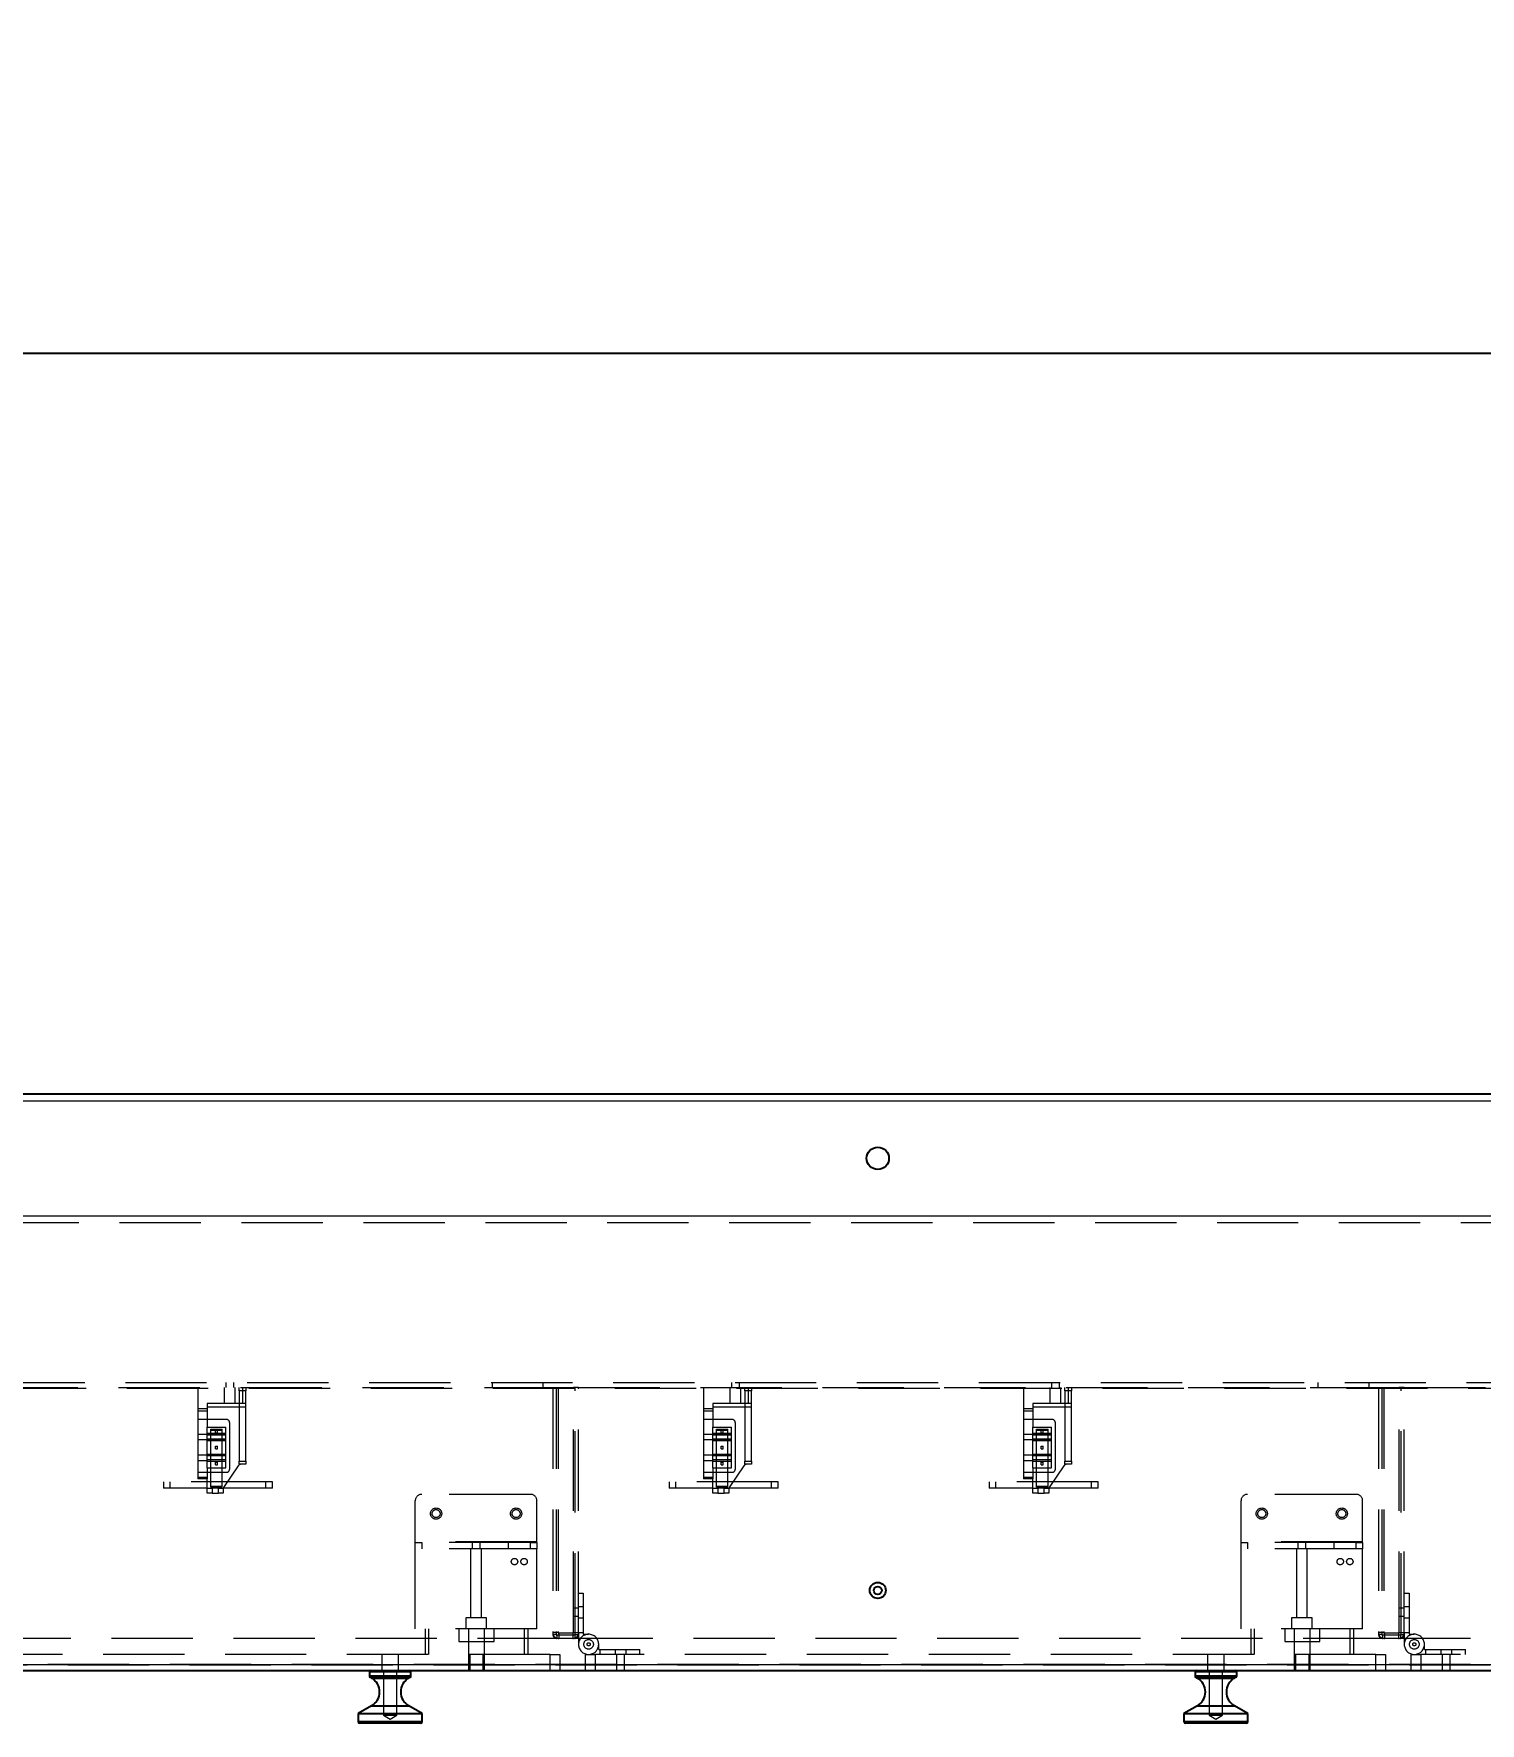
# Model space of a CAD drawing. Header units: millimetres. Extents: x 108 to 5832, y 144 to 4056.
# Drawn here: x 2082 to 2534, y 2792 to 3320 of the extents above; entities that cross this region are included whole.
import ezdxf

# ---------------------------------------------------------------- set-up
doc = ezdxf.new("R2010")
doc.units = ezdxf.units.MM
doc.header["$LTSCALE"] = 20
doc.header["$PDSIZE"] = -1
doc.linetypes.add('HIDDEN', pattern=[1.905, 1.27, -0.635])
doc.dimstyles.new('ISO-25', dxfattribs={"dimtxt": 2.5, "dimasz": 2.5, "dimexe": 1.25, "dimexo": 0.625, "dimtad": 1, "dimtxsty": 'Standard', "dimcen": 2.5, "dimadec": 0, "dimazin": 0, "dimtfac": 1, "dimtmove": 0, "dimatfit": 3, "dimfxl": 0, "dimarcsym": 0})

# ---------------------------------------------------------------- blocks, each defined once
blk = doc.blocks.new('*D2')
at = {"color": 3, "lineweight": -2}
for p, q in [((1017.8, 3006.99), (1017.8, 3240.51)), ((2767.8, 3008.99), (2767.8, 3240.51)), ((2707.8, 3220.51), (1077.8, 3220.51))]:
    blk.add_line(p, q, dxfattribs=at)
at = {"color": 3}
for points in [[(1077.8, 3230.51), (1077.8, 3210.51), (1017.8, 3220.51)], [(2707.8, 3230.51), (2707.8, 3210.51), (2767.8, 3220.51)]]:
    blk.add_solid(points, dxfattribs=at)
at = {"layer": 'Defpoints', "color": 0}
for p in [(1017.8, 3220.51), (2767.8, 2988.99), (1017.8, 2986.99)]:
    blk.add_point(p, dxfattribs=at)
at = {"color": 2, "insert": (1892.8, 3280.99), "char_height": 60, "attachment_point": 5}
blk.add_mtext('1750', dxfattribs=at)

msp = doc.modelspace()

# ---------------------------------------------------------------- linework, layer by layer
at = {"color": 7, "linetype": 'Continuous', "lineweight": 25}
for p, q in [((2765.8, 2988.99), (1119.8, 2988.99)), ((1119.8, 2808.99), (2765.8, 2808.99)), ((2186.45, 2808.49), (2186.45, 2807.28)), ((2199.45, 2807.28), (2199.45, 2808.49)), ((2444.45, 2808.49), (2444.45, 2807.28)), ((2457.45, 2807.28), (2457.45, 2808.49)), ((2186.7, 2806.84), (2187.16, 2806.58)), ((2198.74, 2806.58), (2199.2, 2806.84)), ((2444.7, 2806.84), (2445.16, 2806.58)), ((2456.74, 2806.58), (2457.2, 2806.84)), ((2187.16, 2797.92), (2182.95, 2795.49)), ((2202.95, 2795.49), (2198.74, 2797.92)), ((2445.16, 2797.92), (2440.95, 2795.49)), ((2460.95, 2795.49), (2456.74, 2797.92)), ((2182.95, 2795.49), (2182.95, 2792.99)), ((2182.95, 2795.49), (2183.87, 2795.49)), ((2202.45, 2792.49), (2183.45, 2792.49)), ((2183.87, 2795.49), (2202.95, 2795.49)), ((2202.95, 2792.99), (2202.95, 2795.49)), ((2440.95, 2795.49), (2440.95, 2792.99)), ((2440.95, 2795.49), (2441.87, 2795.49)), ((2460.45, 2792.49), (2441.45, 2792.49)), ((2441.87, 2795.49), (2460.95, 2795.49)), ((2460.95, 2792.99), (2460.95, 2795.49))]:
    msp.add_line(p, q, dxfattribs=at)
at = {"color": 1, "linetype": 'HIDDEN', "lineweight": 18}
for p, q in [((1057.8, 2986.99), (2727.8, 2986.99)), ((1117.8, 2986.99), (2727.8, 2986.99)), ((1057.8, 2950.99), (2727.8, 2950.99)), ((1117.8, 2950.99), (2727.8, 2950.99)), ((1117.8, 2948.99), (2727.8, 2948.99)), ((1119.6, 2898.99), (2766, 2898.99)), ((2141.55, 2898.99), (2141.55, 2897.39)), ((2144.05, 2897.39), (2144.05, 2898.99)), ((2224.8, 2898.99), (2224.8, 2897.39)), ((2240.8, 2897.39), (2240.8, 2898.99)), ((2299.55, 2898.99), (2299.55, 2897.39)), ((2302.05, 2897.39), (2302.05, 2898.99)), ((2399.55, 2898.99), (2399.55, 2897.39)), ((2402.05, 2897.39), (2402.05, 2898.99)), ((2482.8, 2898.99), (2482.8, 2897.39)), ((2498.8, 2897.39), (2498.8, 2898.99)), ((1120.11, 2897.19), (2765.5, 2897.19)), ((1993.8, 2897.39), (2243.8, 2897.39)), ((2132.8, 2897.39), (2132.8, 2887.39)), ((2141.05, 2897.39), (2141.05, 2892.39)), ((2144.55, 2892.39), (2144.55, 2897.39)), ((2145.8, 2896.39), (2145.8, 2897.39)), ((2145.8, 2896.39), (2145.8, 2874.39)), ((2147.8, 2896.39), (2145.8, 2896.39)), ((2146.8, 2897.39), (2146.8, 2892.39)), ((2147.8, 2897.39), (2147.8, 2896.39)), ((2147.8, 2874.39), (2147.8, 2896.39)), ((2243.8, 2897.39), (2243.8, 2820.79)), ((2243.8, 2897.39), (2245.4, 2897.39)), ((2244.8, 2897.39), (2244.8, 2820.19)), ((2245.4, 2897.39), (2250.2, 2897.39)), ((2245.4, 2897.39), (2245.4, 2820.79)), ((2250.2, 2820.79), (2250.2, 2897.39)), ((2251.8, 2897.39), (2250.2, 2897.39)), ((2250.8, 2820.19), (2250.8, 2897.39)), ((2251.8, 2897.39), (2501.8, 2897.39)), ((2251.8, 2820.79), (2251.8, 2897.39)), ((2290.8, 2897.39), (2290.8, 2887.39)), ((2299.05, 2897.39), (2299.05, 2892.39)), ((2302.55, 2892.39), (2302.55, 2897.39)), ((2303.8, 2896.39), (2303.8, 2897.39)), ((2305.8, 2896.39), (2303.8, 2896.39)), ((2303.8, 2896.39), (2303.8, 2874.39)), ((2304.8, 2897.39), (2304.8, 2892.39)), ((2305.8, 2897.39), (2305.8, 2896.39)), ((2305.8, 2874.39), (2305.8, 2896.39)), ((2390.8, 2897.39), (2390.8, 2887.39)), ((2399.05, 2897.39), (2399.05, 2892.39)), ((2402.55, 2892.39), (2402.55, 2897.39)), ((2403.8, 2896.39), (2403.8, 2897.39)), ((2405.8, 2896.39), (2403.8, 2896.39)), ((2403.8, 2896.39), (2403.8, 2874.39)), ((2404.8, 2897.39), (2404.8, 2892.39)), ((2405.8, 2897.39), (2405.8, 2896.39)), ((2405.8, 2874.39), (2405.8, 2896.39)), ((2501.8, 2897.39), (2501.8, 2820.79)), ((2501.8, 2897.39), (2503.4, 2897.39)), ((2502.8, 2897.39), (2502.8, 2820.19)), ((2503.4, 2897.39), (2508.2, 2897.39)), ((2503.4, 2897.39), (2503.4, 2820.79)), ((2509.8, 2897.39), (2508.2, 2897.39)), ((2508.2, 2820.79), (2508.2, 2897.39)), ((2508.8, 2820.19), (2508.8, 2897.39)), ((2509.8, 2897.39), (2766, 2897.39)), ((2509.8, 2820.79), (2509.8, 2897.39)), ((2135.8, 2890.7), (2132.8, 2890.7)), ((2132.8, 2890.06), (2135.8, 2890.06)), ((2147.8, 2892.39), (2135.8, 2892.39)), ((2135.8, 2892.39), (2135.8, 2891.39)), ((2135.8, 2891.39), (2147.8, 2891.39)), ((2135.8, 2891.39), (2135.8, 2887.39)), ((2293.8, 2890.7), (2290.8, 2890.7)), ((2290.8, 2890.06), (2293.8, 2890.06)), ((2305.8, 2892.39), (2293.8, 2892.39)), ((2293.8, 2892.39), (2293.8, 2891.39)), ((2293.8, 2891.39), (2305.8, 2891.39)), ((2293.8, 2891.39), (2293.8, 2887.39)), ((2393.8, 2890.7), (2390.8, 2890.7)), ((2390.8, 2890.06), (2393.8, 2890.06)), ((2405.8, 2892.39), (2393.8, 2892.39)), ((2393.8, 2892.39), (2393.8, 2891.39)), ((2393.8, 2891.39), (2393.8, 2887.39)), ((2393.8, 2891.39), (2405.8, 2891.39)), ((2141.8, 2887.39), (2132.8, 2887.39)), ((2132.8, 2887.39), (2132.8, 2870.89)), ((2135.8, 2882.69), (2132.8, 2882.69)), ((2135.8, 2887.39), (2135.8, 2885.04)), ((2135.8, 2872.24), (2135.8, 2885.04)), ((2135.8, 2885.04), (2141.6, 2885.04)), ((2141.6, 2882.99), (2135.8, 2882.99)), ((2141.6, 2882.94), (2135.8, 2882.94)), ((2141.6, 2882.49), (2135.8, 2882.49)), ((2136.9, 2884.39), (2140.5, 2884.39)), ((2136.9, 2866.59), (2136.9, 2884.39)), ((2136.9, 2884.09), (2140.5, 2884.09)), ((2138.4, 2883.19), (2138.4, 2884.09)), ((2138.4, 2883.19), (2139, 2883.19)), ((2139, 2883.19), (2139, 2884.09)), ((2140.5, 2866.59), (2140.5, 2884.39)), ((2141.6, 2872.24), (2141.6, 2885.04)), ((2142.8, 2871.89), (2142.8, 2886.39)), ((2299.8, 2887.39), (2290.8, 2887.39)), ((2290.8, 2887.39), (2290.8, 2870.89)), ((2293.8, 2882.69), (2290.8, 2882.69)), ((2293.8, 2887.39), (2293.8, 2885.04)), ((2293.8, 2872.24), (2293.8, 2885.04)), ((2293.8, 2885.04), (2299.6, 2885.04)), ((2299.6, 2882.99), (2293.8, 2882.99)), ((2299.6, 2882.94), (2293.8, 2882.94)), ((2299.6, 2882.49), (2293.8, 2882.49)), ((2294.9, 2866.59), (2294.9, 2884.39)), ((2294.9, 2884.39), (2298.5, 2884.39)), ((2294.9, 2884.09), (2298.5, 2884.09)), ((2296.4, 2883.19), (2296.4, 2884.09)), ((2296.4, 2883.19), (2297, 2883.19)), ((2297, 2883.19), (2297, 2884.09)), ((2298.5, 2866.59), (2298.5, 2884.39)), ((2299.6, 2872.24), (2299.6, 2885.04)), ((2300.8, 2871.89), (2300.8, 2886.39)), ((2399.8, 2887.39), (2390.8, 2887.39)), ((2390.8, 2887.39), (2390.8, 2870.89)), ((2393.8, 2882.69), (2390.8, 2882.69)), ((2393.8, 2887.39), (2393.8, 2885.04)), ((2393.8, 2872.24), (2393.8, 2885.04)), ((2393.8, 2885.04), (2399.6, 2885.04)), ((2399.6, 2882.99), (2393.8, 2882.99)), ((2399.6, 2882.94), (2393.8, 2882.94)), ((2399.6, 2882.49), (2393.8, 2882.49)), ((2394.9, 2866.59), (2394.9, 2884.39)), ((2394.9, 2884.39), (2398.5, 2884.39)), ((2394.9, 2884.09), (2398.5, 2884.09)), ((2396.4, 2883.19), (2396.4, 2884.09)), ((2396.4, 2883.19), (2397, 2883.19)), ((2397, 2883.19), (2397, 2884.09)), ((2398.5, 2866.59), (2398.5, 2884.39)), ((2399.6, 2872.24), (2399.6, 2885.04)), ((2400.8, 2871.89), (2400.8, 2886.39)), ((2132.8, 2881.09), (2135.8, 2881.09)), ((2141.6, 2881.29), (2135.8, 2881.29)), ((2135.8, 2880.84), (2141.6, 2880.84)), ((2141.6, 2880.79), (2135.8, 2880.79)), ((2140.5, 2880.83), (2136.9, 2880.83)), ((2138.4, 2879.09), (2139, 2879.09)), ((2138.4, 2878.19), (2138.4, 2879.09)), ((2138.4, 2878.19), (2139, 2878.19)), ((2139, 2878.19), (2139, 2879.09)), ((2290.8, 2881.09), (2293.8, 2881.09)), ((2299.6, 2881.29), (2293.8, 2881.29)), ((2293.8, 2880.84), (2299.6, 2880.84)), ((2299.6, 2880.79), (2293.8, 2880.79)), ((2298.5, 2880.83), (2294.9, 2880.83)), ((2296.4, 2879.09), (2297, 2879.09)), ((2296.4, 2878.19), (2296.4, 2879.09)), ((2296.4, 2878.19), (2297, 2878.19)), ((2297, 2878.19), (2297, 2879.09)), ((2390.8, 2881.09), (2393.8, 2881.09)), ((2399.6, 2881.29), (2393.8, 2881.29)), ((2393.8, 2880.84), (2399.6, 2880.84)), ((2399.6, 2880.79), (2393.8, 2880.79)), ((2398.5, 2880.83), (2394.9, 2880.83)), ((2396.4, 2879.09), (2397, 2879.09)), ((2396.4, 2878.19), (2396.4, 2879.09)), ((2396.4, 2878.19), (2397, 2878.19)), ((2397, 2878.19), (2397, 2879.09)), ((2135.8, 2876.19), (2132.8, 2876.19)), ((2132.8, 2874.59), (2135.8, 2874.59)), ((2141.6, 2876.49), (2135.8, 2876.49)), ((2141.6, 2876.44), (2135.8, 2876.44)), ((2141.6, 2875.99), (2135.8, 2875.99)), ((2141.6, 2874.79), (2135.8, 2874.79)), ((2135.8, 2874.34), (2141.6, 2874.34)), ((2141.6, 2874.29), (2135.8, 2874.29)), ((2135.8, 2872.24), (2141.6, 2872.24)), ((2135.8, 2872.24), (2135.8, 2870.89)), ((2138.4, 2873.19), (2138.4, 2874.09)), ((2138.4, 2874.09), (2139, 2874.09)), ((2138.4, 2873.19), (2139, 2873.19)), ((2139, 2873.19), (2139, 2874.09)), ((2140.97, 2866.14), (2145.51, 2872.94)), ((2145.8, 2874.39), (2147.8, 2874.39)), ((2145.8, 2873.39), (2145.8, 2874.39)), ((2147.8, 2873.39), (2145.8, 2873.39)), ((2147.8, 2874.39), (2147.8, 2873.39)), ((2293.8, 2876.19), (2290.8, 2876.19)), ((2290.8, 2874.59), (2293.8, 2874.59)), ((2299.6, 2876.49), (2293.8, 2876.49)), ((2299.6, 2876.44), (2293.8, 2876.44)), ((2299.6, 2875.99), (2293.8, 2875.99)), ((2299.6, 2874.79), (2293.8, 2874.79)), ((2293.8, 2874.34), (2299.6, 2874.34)), ((2299.6, 2874.29), (2293.8, 2874.29)), ((2293.8, 2872.24), (2299.6, 2872.24)), ((2293.8, 2872.24), (2293.8, 2870.89)), ((2296.4, 2873.19), (2296.4, 2874.09)), ((2296.4, 2874.09), (2297, 2874.09)), ((2296.4, 2873.19), (2297, 2873.19)), ((2297, 2873.19), (2297, 2874.09)), ((2298.97, 2866.14), (2303.51, 2872.94)), ((2303.8, 2874.39), (2305.8, 2874.39)), ((2303.8, 2873.39), (2303.8, 2874.39)), ((2305.8, 2873.39), (2303.8, 2873.39)), ((2305.8, 2874.39), (2305.8, 2873.39)), ((2393.8, 2876.19), (2390.8, 2876.19)), ((2390.8, 2874.59), (2393.8, 2874.59)), ((2399.6, 2876.49), (2393.8, 2876.49)), ((2399.6, 2876.44), (2393.8, 2876.44)), ((2399.6, 2875.99), (2393.8, 2875.99)), ((2399.6, 2874.79), (2393.8, 2874.79)), ((2393.8, 2874.34), (2399.6, 2874.34)), ((2399.6, 2874.29), (2393.8, 2874.29)), ((2393.8, 2872.24), (2399.6, 2872.24)), ((2393.8, 2872.24), (2393.8, 2870.89)), ((2396.4, 2874.09), (2397, 2874.09)), ((2396.4, 2873.19), (2396.4, 2874.09)), ((2396.4, 2873.19), (2397, 2873.19)), ((2397, 2873.19), (2397, 2874.09)), ((2398.97, 2866.14), (2403.51, 2872.94)), ((2403.8, 2874.39), (2405.8, 2874.39)), ((2403.8, 2873.39), (2403.8, 2874.39)), ((2405.8, 2873.39), (2403.8, 2873.39)), ((2405.8, 2874.39), (2405.8, 2873.39)), ((2156.13, 2867.89), (2122.13, 2867.89)), ((2122.13, 2867.89), (2122.13, 2865.89)), ((2124.13, 2867.89), (2124.13, 2865.89)), ((2132.8, 2870.89), (2132.8, 2868.89)), ((2132.8, 2870.89), (2141.8, 2870.89)), ((2135.8, 2869.24), (2132.8, 2869.24)), ((2135.8, 2868.89), (2132.8, 2868.89)), ((2135.8, 2870.89), (2135.8, 2868.89)), ((2135.8, 2865.89), (2135.8, 2868.89)), ((2136.9, 2866.59), (2140.5, 2866.59)), ((2136.9, 2866.52), (2136.9, 2866.59)), ((2136.9, 2866.52), (2140.5, 2866.52)), ((2136.9, 2866.32), (2136.9, 2866.52)), ((2140.5, 2866.52), (2140.5, 2866.59)), ((2140.5, 2866.32), (2140.5, 2866.52)), ((2154.13, 2865.89), (2154.13, 2867.89)), ((2156.13, 2865.89), (2156.13, 2867.89)), ((2314.13, 2867.89), (2280.13, 2867.89)), ((2280.13, 2867.89), (2280.13, 2865.89)), ((2282.13, 2867.89), (2282.13, 2865.89)), ((2290.8, 2870.89), (2299.8, 2870.89)), ((2290.8, 2870.89), (2290.8, 2868.89)), ((2293.8, 2869.24), (2290.8, 2869.24)), ((2293.8, 2868.89), (2290.8, 2868.89)), ((2293.8, 2870.89), (2293.8, 2868.89)), ((2293.8, 2865.89), (2293.8, 2868.89)), ((2294.9, 2866.59), (2298.5, 2866.59)), ((2294.9, 2866.52), (2294.9, 2866.59)), ((2294.9, 2866.52), (2298.5, 2866.52)), ((2294.9, 2866.32), (2294.9, 2866.52)), ((2298.5, 2866.52), (2298.5, 2866.59)), ((2298.5, 2866.32), (2298.5, 2866.52)), ((2312.13, 2865.89), (2312.13, 2867.89)), ((2314.13, 2865.89), (2314.13, 2867.89)), ((2414.13, 2867.89), (2380.13, 2867.89)), ((2380.13, 2867.89), (2380.13, 2865.89)), ((2382.13, 2867.89), (2382.13, 2865.89)), ((2390.8, 2870.89), (2399.8, 2870.89)), ((2390.8, 2870.89), (2390.8, 2868.89)), ((2393.8, 2869.24), (2390.8, 2869.24)), ((2393.8, 2868.89), (2390.8, 2868.89)), ((2393.8, 2870.89), (2393.8, 2868.89)), ((2393.8, 2865.89), (2393.8, 2868.89)), ((2394.9, 2866.59), (2398.5, 2866.59)), ((2394.9, 2866.52), (2394.9, 2866.59)), ((2394.9, 2866.52), (2398.5, 2866.52)), ((2394.9, 2866.32), (2394.9, 2866.52)), ((2398.5, 2866.52), (2398.5, 2866.59)), ((2398.5, 2866.32), (2398.5, 2866.52)), ((2412.13, 2865.89), (2412.13, 2867.89)), ((2414.13, 2865.89), (2414.13, 2867.89)), ((2135.8, 2865.89), (2122.13, 2865.89)), ((2135.8, 2864.39), (2135.8, 2865.89)), ((2135.8, 2865.89), (2137.3, 2865.89)), ((2137.3, 2864.39), (2135.8, 2864.39)), ((2136.9, 2866.32), (2140.5, 2866.32)), ((2136.9, 2866.27), (2136.9, 2866.32)), ((2136.9, 2866.27), (2140.5, 2866.27)), ((2137.3, 2865.89), (2137.3, 2864.39)), ((2139.3, 2865.89), (2137.3, 2865.89)), ((2137.3, 2864.39), (2139.3, 2864.39)), ((2139.3, 2864.39), (2139.3, 2865.89)), ((2139.3, 2865.89), (2140.8, 2865.89)), ((2140.8, 2864.39), (2139.3, 2864.39)), ((2140.5, 2866.27), (2140.5, 2866.32)), ((2140.8, 2865.89), (2140.8, 2864.39)), ((2156.1, 2865.89), (2140.8, 2865.89)), ((2156.13, 2865.89), (2156.1, 2865.89)), ((2200.8, 2849.19), (2200.8, 2861.99)), ((2236.8, 2863.99), (2202.8, 2863.99)), ((2238.8, 2849.19), (2238.8, 2861.99)), ((2293.8, 2865.89), (2280.13, 2865.89)), ((2293.8, 2864.39), (2293.8, 2865.89)), ((2293.8, 2865.89), (2295.3, 2865.89)), ((2295.3, 2864.39), (2293.8, 2864.39)), ((2294.9, 2866.32), (2298.5, 2866.32)), ((2294.9, 2866.27), (2294.9, 2866.32)), ((2294.9, 2866.27), (2298.5, 2866.27)), ((2295.3, 2865.89), (2295.3, 2864.39)), ((2297.3, 2865.89), (2295.3, 2865.89)), ((2295.3, 2864.39), (2297.3, 2864.39)), ((2297.3, 2864.39), (2297.3, 2865.89)), ((2297.3, 2865.89), (2298.8, 2865.89)), ((2298.8, 2864.39), (2297.3, 2864.39)), ((2298.5, 2866.27), (2298.5, 2866.32)), ((2298.8, 2865.89), (2298.8, 2864.39)), ((2314.1, 2865.89), (2298.8, 2865.89)), ((2314.13, 2865.89), (2314.1, 2865.89)), ((2393.8, 2865.89), (2380.13, 2865.89)), ((2393.8, 2864.39), (2393.8, 2865.89)), ((2393.8, 2865.89), (2395.3, 2865.89)), ((2395.3, 2864.39), (2393.8, 2864.39)), ((2394.9, 2866.32), (2398.5, 2866.32)), ((2394.9, 2866.27), (2394.9, 2866.32)), ((2394.9, 2866.27), (2398.5, 2866.27)), ((2395.3, 2865.89), (2395.3, 2864.39)), ((2397.3, 2865.89), (2395.3, 2865.89)), ((2395.3, 2864.39), (2397.3, 2864.39)), ((2397.3, 2864.39), (2397.3, 2865.89)), ((2397.3, 2865.89), (2398.8, 2865.89)), ((2398.8, 2864.39), (2397.3, 2864.39)), ((2398.5, 2866.27), (2398.5, 2866.32)), ((2398.8, 2865.89), (2398.8, 2864.39)), ((2414.1, 2865.89), (2398.8, 2865.89)), ((2414.13, 2865.89), (2414.1, 2865.89)), ((2458.8, 2849.19), (2458.8, 2861.99)), ((2494.8, 2863.99), (2460.8, 2863.99)), ((2496.8, 2849.19), (2496.8, 2861.99)), ((2238.8, 2849.19), (2200.8, 2849.19)), ((2200.8, 2848.99), (2200.8, 2849.19)), ((2200.8, 2846.99), (2200.8, 2848.99)), ((2200.8, 2848.99), (2202.8, 2848.99)), ((2200.8, 2821.99), (2200.8, 2846.99)), ((2238.8, 2846.99), (2200.8, 2846.99)), ((2202.8, 2848.99), (2202.8, 2846.99)), ((2236.8, 2848.99), (2202.8, 2848.99)), ((2236.8, 2846.99), (2202.8, 2846.99)), ((2218.1, 2846.99), (2218.1, 2825.39)), ((2218.55, 2848.99), (2218.55, 2846.99)), ((2221.05, 2846.99), (2221.05, 2848.99)), ((2221.5, 2825.39), (2221.5, 2846.99)), ((2229.8, 2848.99), (2229.8, 2846.99)), ((2236.8, 2846.99), (2236.8, 2848.99)), ((2236.8, 2848.99), (2238.8, 2848.99)), ((2238.8, 2848.99), (2238.8, 2849.19)), ((2238.8, 2848.99), (2238.8, 2846.99)), ((2238.8, 2821.99), (2238.8, 2846.99)), ((2496.8, 2849.19), (2458.8, 2849.19)), ((2458.8, 2848.99), (2458.8, 2849.19)), ((2458.8, 2846.99), (2458.8, 2848.99)), ((2458.8, 2848.99), (2460.8, 2848.99)), ((2458.8, 2821.99), (2458.8, 2846.99)), ((2496.8, 2846.99), (2458.8, 2846.99)), ((2460.8, 2848.99), (2460.8, 2846.99)), ((2494.8, 2848.99), (2460.8, 2848.99)), ((2494.8, 2846.99), (2460.8, 2846.99)), ((2476.1, 2846.99), (2476.1, 2825.39)), ((2476.55, 2848.99), (2476.55, 2846.99)), ((2479.05, 2846.99), (2479.05, 2848.99)), ((2479.5, 2825.39), (2479.5, 2846.99)), ((2487.8, 2848.99), (2487.8, 2846.99)), ((2494.8, 2846.99), (2494.8, 2848.99)), ((2494.8, 2848.99), (2496.8, 2848.99)), ((2496.8, 2848.99), (2496.8, 2849.19)), ((2496.8, 2848.99), (2496.8, 2846.99)), ((2496.8, 2821.99), (2496.8, 2846.99)), ((2251.8, 2833.14), (2253.3, 2833.14)), ((2253.3, 2833.14), (2253.3, 2820.79)), ((2509.8, 2833.14), (2511.3, 2833.14)), ((2511.3, 2833.14), (2511.3, 2820.79)), ((2223.05, 2825.39), (2216.55, 2825.39)), ((2216.55, 2825.39), (2216.55, 2821.99)), ((2223.05, 2821.99), (2223.05, 2825.39)), ((2251.8, 2828.39), (2250.2, 2828.39)), ((2250.2, 2825.89), (2251.8, 2825.89)), ((2253.3, 2828.84), (2251.8, 2828.84)), ((2251.8, 2825.44), (2253.3, 2825.44)), ((2481.05, 2825.39), (2474.55, 2825.39)), ((2474.55, 2825.39), (2474.55, 2821.99)), ((2481.05, 2821.99), (2481.05, 2825.39)), ((2509.8, 2828.39), (2508.2, 2828.39)), ((2508.2, 2825.89), (2509.8, 2825.89)), ((2511.3, 2828.84), (2509.8, 2828.84)), ((2509.8, 2825.44), (2511.3, 2825.44)), ((2245.6, 2818.99), (1992, 2818.99)), ((2238.8, 2821.99), (2200.8, 2821.99)), ((2203.95, 2813.99), (2203.95, 2821.99)), ((2204.95, 2821.99), (2204.95, 2813.99)), ((2214.45, 2821.99), (2214.45, 2817.99)), ((2217.45, 2821.99), (2217.45, 2813.99)), ((2222.45, 2813.99), (2222.45, 2821.99)), ((2225.45, 2817.99), (2225.45, 2821.99)), ((2234.95, 2813.99), (2234.95, 2821.99)), ((2235.95, 2821.99), (2235.95, 2813.99)), ((2245.4, 2820.79), (2243.8, 2820.79)), ((2243.8, 2820.79), (2243.8, 2820.19)), ((2244.8, 2820.19), (2243.8, 2820.19)), ((2245, 2819.99), (2245, 2818.99)), ((2250.6, 2819.99), (2245, 2819.99)), ((2245.6, 2820.59), (2245.6, 2818.99)), ((2250, 2820.59), (2245.6, 2820.59)), ((2250, 2818.99), (2245.6, 2818.99)), ((2250, 2820.59), (2250, 2818.99)), ((2503.6, 2818.99), (2250, 2818.99)), ((2250.2, 2820.79), (2251.8, 2820.79)), ((2250.6, 2819.99), (2250.6, 2818.99)), ((2250.8, 2820.19), (2251.8, 2820.19)), ((2251.8, 2820.79), (2253.3, 2820.79)), ((2251.8, 2820.79), (2251.8, 2817.14)), ((2253.3, 2820.79), (2253.3, 2820.29)), ((2253.3, 2820.29), (2254.95, 2820.29)), ((2496.8, 2821.99), (2458.8, 2821.99)), ((2461.95, 2813.99), (2461.95, 2821.99)), ((2462.95, 2821.99), (2462.95, 2813.99)), ((2472.45, 2821.99), (2472.45, 2817.99)), ((2475.45, 2821.99), (2475.45, 2813.99)), ((2480.45, 2813.99), (2480.45, 2821.99)), ((2483.45, 2817.99), (2483.45, 2821.99)), ((2492.95, 2813.99), (2492.95, 2821.99)), ((2493.95, 2821.99), (2493.95, 2813.99)), ((2503.4, 2820.79), (2501.8, 2820.79)), ((2501.8, 2820.79), (2501.8, 2820.19)), ((2502.8, 2820.19), (2501.8, 2820.19)), ((2508.6, 2819.99), (2503, 2819.99)), ((2503, 2819.99), (2503, 2818.99)), ((2503.6, 2820.59), (2503.6, 2818.99)), ((2508, 2820.59), (2503.6, 2820.59)), ((2508, 2818.99), (2503.6, 2818.99)), ((2508, 2820.59), (2508, 2818.99)), ((2759.1, 2818.99), (2508, 2818.99)), ((2508.2, 2820.79), (2509.8, 2820.79)), ((2508.6, 2819.99), (2508.6, 2818.99)), ((2508.8, 2820.19), (2509.8, 2820.19)), ((2509.8, 2820.79), (2511.3, 2820.79)), ((2509.8, 2820.79), (2509.8, 2817.14)), ((2511.3, 2820.79), (2511.3, 2820.29)), ((2511.3, 2820.29), (2512.95, 2820.29)), ((2242.95, 2813.99), (1998.95, 2813.99)), ((2190.35, 2813.99), (2190.35, 2808.99)), ((2195.55, 2808.99), (2195.55, 2813.99)), ((2214.45, 2817.99), (2225.45, 2817.99)), ((2217.45, 2813.99), (2217.45, 2808.99)), ((2217.85, 2813.99), (2217.85, 2808.99)), ((2222.05, 2808.99), (2222.05, 2813.99)), ((2222.45, 2808.99), (2222.45, 2813.99)), ((2242.95, 2808.99), (2242.95, 2813.99)), ((2242.95, 2813.99), (2245.95, 2813.99)), ((2245.95, 2813.99), (2245.95, 2808.99)), ((2253.95, 2808.99), (2253.95, 2813.99)), ((2253.95, 2813.99), (2256.95, 2813.99)), ((2256.95, 2813.99), (2256.95, 2808.99)), ((2500.95, 2813.99), (2256.95, 2813.99)), ((2258.1, 2815.49), (2258.1, 2817.14)), ((2258.1, 2815.49), (2270.95, 2815.49)), ((2258.6, 2813.99), (2258.6, 2815.49)), ((2263.25, 2815.49), (2263.25, 2813.99)), ((2263.7, 2813.99), (2263.7, 2808.99)), ((2266.2, 2808.99), (2266.2, 2813.99)), ((2266.65, 2813.99), (2266.65, 2815.49)), ((2270.95, 2813.99), (2270.95, 2815.49)), ((2448.35, 2813.99), (2448.35, 2808.99)), ((2453.55, 2808.99), (2453.55, 2813.99)), ((2472.45, 2817.99), (2483.45, 2817.99)), ((2475.45, 2813.99), (2475.45, 2808.99)), ((2475.85, 2813.99), (2475.85, 2808.99)), ((2480.05, 2808.99), (2480.05, 2813.99)), ((2480.45, 2808.99), (2480.45, 2813.99)), ((2500.95, 2808.99), (2500.95, 2813.99)), ((2500.95, 2813.99), (2503.95, 2813.99)), ((2503.95, 2813.99), (2503.95, 2808.99)), ((2511.95, 2808.99), (2511.95, 2813.99)), ((2511.95, 2813.99), (2514.95, 2813.99)), ((2514.95, 2813.99), (2514.95, 2808.99)), ((2755.95, 2813.99), (2514.95, 2813.99)), ((2516.1, 2815.49), (2516.1, 2817.14)), ((2516.1, 2815.49), (2528.95, 2815.49)), ((2516.6, 2813.99), (2516.6, 2815.49)), ((2521.25, 2815.49), (2521.25, 2813.99)), ((2521.7, 2813.99), (2521.7, 2808.99)), ((2524.2, 2808.99), (2524.2, 2813.99)), ((2524.65, 2813.99), (2524.65, 2815.49)), ((2528.95, 2813.99), (2528.95, 2815.49)), ((1120.11, 2810.79), (2765.5, 2810.79)), ((2765.3, 2810.59), (1120.31, 2810.59)), ((2759.1, 2810.79), (1126.51, 2810.79)), ((1469.8, 2810.79), (2759.8, 2810.79)), ((1470.8, 2810.79), (2759.8, 2810.79)), ((2186.45, 2808.49), (2199.45, 2808.49)), ((2190.85, 2808.99), (2190.85, 2794.99)), ((2195.05, 2794.99), (2195.05, 2808.99)), ((2444.45, 2808.49), (2457.45, 2808.49)), ((2448.85, 2808.99), (2448.85, 2794.99)), ((2453.05, 2794.99), (2453.05, 2808.99)), ((2198.86, 2807.28), (2186.45, 2807.28)), ((2186.7, 2806.84), (2198.63, 2806.84)), ((2198.74, 2806.58), (2187.16, 2806.58)), ((2198.63, 2806.84), (2199.2, 2806.84)), ((2199.45, 2807.28), (2198.86, 2807.28)), ((2456.86, 2807.28), (2444.45, 2807.28)), ((2444.7, 2806.84), (2456.63, 2806.84)), ((2456.74, 2806.58), (2445.16, 2806.58)), ((2456.63, 2806.84), (2457.2, 2806.84)), ((2457.45, 2807.28), (2456.86, 2807.28)), ((2198.74, 2797.92), (2187.16, 2797.92)), ((2456.74, 2797.92), (2445.16, 2797.92)), ((2202.04, 2792.99), (2182.95, 2792.99)), ((2190.85, 2794.99), (2191.04, 2794.99)), ((2190.85, 2794.99), (2192.95, 2793.73)), ((2191.04, 2794.99), (2195.05, 2794.99)), ((2192.95, 2793.73), (2195.05, 2794.99)), ((2202.95, 2792.99), (2202.04, 2792.99)), ((2460.04, 2792.99), (2440.95, 2792.99)), ((2448.85, 2794.99), (2449.04, 2794.99)), ((2448.85, 2794.99), (2450.95, 2793.73)), ((2449.04, 2794.99), (2453.05, 2794.99)), ((2450.95, 2793.73), (2453.05, 2794.99)), ((2460.95, 2792.99), (2460.04, 2792.99))]:
    msp.add_line(p, q, dxfattribs=at)
at = {"color": 8, "linetype": 'Continuous', "lineweight": 25}
for p, q in [((2187.05, 2808.49), (2186.45, 2808.49)), ((2199.45, 2808.49), (2187.05, 2808.49)), ((2445.05, 2808.49), (2444.45, 2808.49)), ((2457.45, 2808.49), (2445.05, 2808.49)), ((2186.45, 2807.28), (2199.45, 2807.28)), ((2199.2, 2806.84), (2186.7, 2806.84)), ((2187.16, 2806.58), (2187.69, 2806.58)), ((2187.69, 2806.58), (2198.74, 2806.58)), ((2444.45, 2807.28), (2457.45, 2807.28)), ((2457.2, 2806.84), (2444.7, 2806.84)), ((2445.16, 2806.58), (2445.69, 2806.58)), ((2445.69, 2806.58), (2456.74, 2806.58)), ((2187.16, 2797.92), (2187.69, 2797.92)), ((2187.69, 2797.92), (2198.74, 2797.92)), ((2445.16, 2797.92), (2445.69, 2797.92)), ((2445.69, 2797.92), (2456.74, 2797.92)), ((2182.95, 2792.99), (2202.95, 2792.99)), ((2440.95, 2792.99), (2460.95, 2792.99))]:
    msp.add_line(p, q, dxfattribs=at)
at = {"color": 7, "linetype": 'Continuous', "lineweight": 25}
for centre, radius in [((2345.3, 2968.99), 3.5), ((2345.3, 2833.99), 2.5), ((2345.3, 2833.99), 1.25)]:
    msp.add_circle(centre, radius, dxfattribs=at)
at = {"color": 1, "linetype": 'HIDDEN', "lineweight": 18}
for centre, radius in [((2207.3, 2857.99), 1.75), ((2207.3, 2857.99), 1.25), ((2232.3, 2857.99), 1.75), ((2232.3, 2857.99), 1.25), ((2465.3, 2857.99), 1.75), ((2465.3, 2857.99), 1.25), ((2490.3, 2857.99), 1.75), ((2490.3, 2857.99), 1.25), ((2231.8, 2842.99), 1), ((2234.8, 2842.99), 1), ((2489.8, 2842.99), 1), ((2492.8, 2842.99), 1), ((2254.95, 2817.14), 1.5), ((2254.95, 2817.14), 0.5), ((2254.95, 2817.14), 0.5), ((2512.95, 2817.14), 1.5), ((2512.95, 2817.14), 0.5), ((2512.95, 2817.14), 0.5)]:
    msp.add_circle(centre, radius, dxfattribs=at)
for centre, radius, start, end in [((2141.8, 2886.39), 1, 0, 90), ((2299.8, 2886.39), 1, 0, 90), ((2399.8, 2886.39), 1, 0, 90), ((2141.8, 2871.89), 1, 270, 0), ((2146.34, 2872.39), 1, 90, 146.3099), ((2299.8, 2871.89), 1, 270, 0), ((2304.34, 2872.39), 1, 90, 146.3099), ((2399.8, 2871.89), 1, 270, 0), ((2404.34, 2872.39), 1, 90, 146.3099), ((2141.8, 2865.58), 1, 146.3099, 180), ((2202.8, 2861.99), 2, 90, 180), ((2236.8, 2861.99), 2, 0, 90), ((2299.8, 2865.58), 1, 146.3099, 180), ((2399.8, 2865.58), 1, 146.3099, 180), ((2460.8, 2861.99), 2, 90, 180), ((2494.8, 2861.99), 2, 0, 90), ((2245.6, 2820.79), 1.8, 180, 270), ((2245, 2820.19), 1.2, 180, 270), ((2245, 2820.19), 0.2, 180, 270), ((2245.6, 2820.79), 0.2, 180, 270), ((2250, 2820.79), 1.8, 270, 0), ((2250, 2820.79), 0.2, 270, 0), ((2250.6, 2820.19), 0.2, 270, 0), ((2250.6, 2820.19), 1.2, 270, 360), ((2254.95, 2817.14), 3.15, 0, 270), ((2503.6, 2820.79), 1.8, 180, 270), ((2503, 2820.19), 1.2, 180, 270), ((2503, 2820.19), 0.2, 180, 270), ((2503.6, 2820.79), 0.2, 180, 270), ((2508, 2820.79), 1.8, 270, 0), ((2508, 2820.79), 0.2, 270, 0), ((2508.6, 2820.19), 1.2, 270, 0), ((2508.6, 2820.19), 0.2, 270, 0), ((2512.95, 2817.14), 3.15, 0, 270), ((2254.95, 2817.14), 3.15, 270, 0), ((2512.95, 2817.14), 3.15, 270, 360)]:
    msp.add_arc(centre, radius, start, end, dxfattribs=at)
at = {"color": 7, "linetype": 'Continuous', "lineweight": 25}
for centre, radius, start, end in [((2186.95, 2808.49), 0.5, 90, 180), ((2198.95, 2808.49), 0.5, 0, 90), ((2444.95, 2808.49), 0.5, 90, 180), ((2456.95, 2808.49), 0.5, 0, 90), ((2186.95, 2807.28), 0.5, 180, 240), ((2184.66, 2802.25), 5, 300, 60), ((2201.24, 2802.25), 5, 120, 240), ((2198.95, 2807.28), 0.5, 300, 0), ((2444.95, 2807.28), 0.5, 180, 240), ((2442.66, 2802.25), 5, 300, 60), ((2459.24, 2802.25), 5, 120, 240), ((2456.95, 2807.28), 0.5, 300, 0), ((2183.45, 2792.99), 0.5, 180, 270), ((2202.45, 2792.99), 0.5, 270, 0), ((2441.45, 2792.99), 0.5, 180, 270), ((2460.45, 2792.99), 0.5, 270, 0)]:
    msp.add_arc(centre, radius, start, end, dxfattribs=at)

# ---------------------------------------------------------------- dimensions: what is measured, and where the dimension line sits
dim = msp.add_linear_dim(base=(1017.8, 3220.51), p1=(2767.8, 2988.99), p2=(1017.8, 2986.99), dimstyle='ISO-25', override={"dimtxt": 60, "dimasz": 60, "dimexe": 20, "dimexo": 20, "dimgap": 30.48, "dimdec": 0, "dimzin": 0, "dimclrd": 3, "dimclre": 3, "dimclrt": 2, "dimadec": 1, "dimtdec": 0, "dimtzin": 0})
dim.commit()
dim.dimension.update_dxf_attribs({"geometry": '*D2', "text_midpoint": (1892.8, 3280.99)})

doc.saveas('drawing.dxf')
